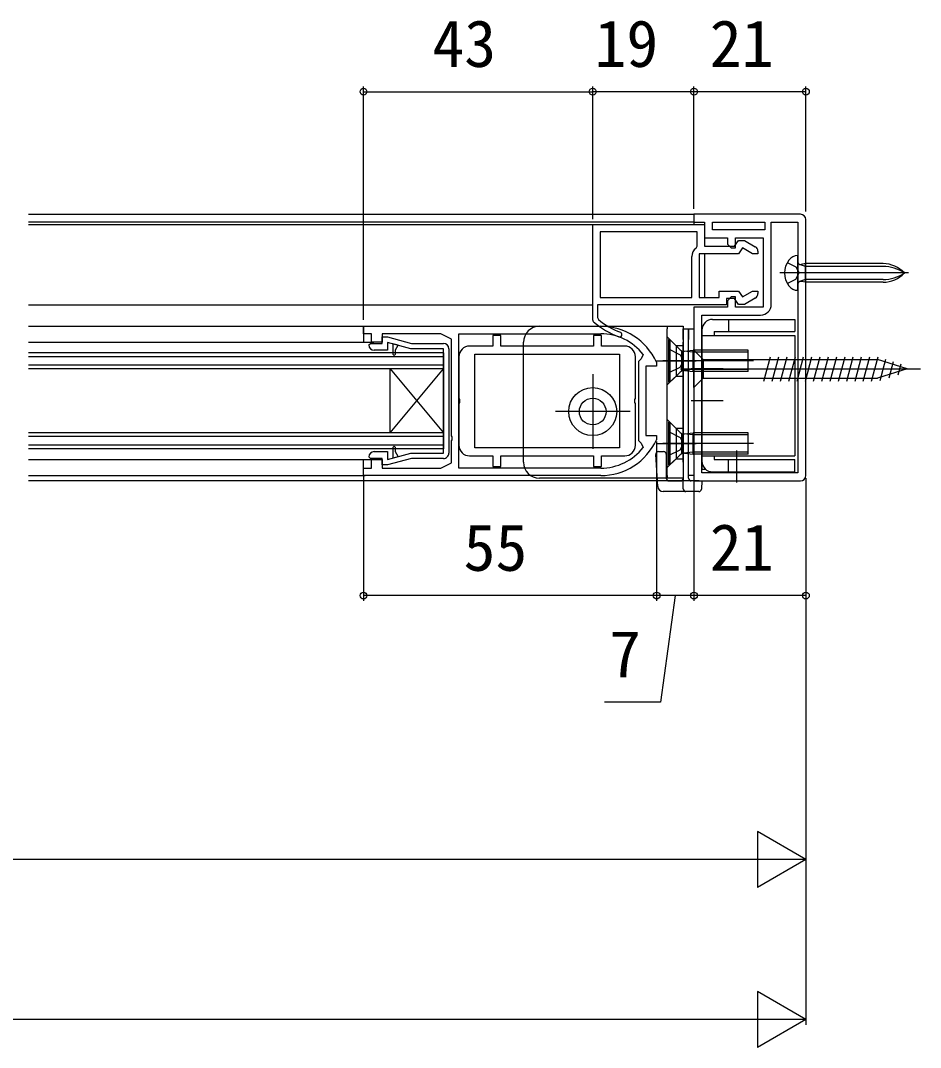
# Model space of a CAD drawing. Units: millimetres, scale not verified. Extents: x -525 to 525, y -782 to 777.
# Drawn here: x 67.3 to 236.2, y 356.2 to 548.8 of the extents above; entities that cross this region are included whole.
import ezdxf
from ezdxf.enums import TextEntityAlignment as Align

# ---------------------------------------------------------------- set-up
doc = ezdxf.new("R2010")
doc.units = ezdxf.units.MM
doc.header["$LTSCALE"] = 4
for name, color, linetype in [('0-2_YKK_11', 7, 'Continuous'), ('0-3_YKK_12', 2, 'Continuous'), ('0-4_YKK_13', 4, 'Continuous'), ('0-6_YKK_D', 6, 'Continuous')]:
    doc.layers.add(name, color=color, linetype=linetype)
doc.styles.add('ＭＳ ゴシック', font='')
doc.styles.get('ＭＳ ゴシック').set_extended_font_data('MS Gothic')

msp = doc.modelspace()

# ---------------------------------------------------------------- linework, layer by layer
at = {"layer": '0-2_YKK_11'}
for p, q in [((214.697, 463.5), (214.697, 511.5)), ((147.697, 487.3), (147.697, 467.7))]:
    msp.add_line(p, q, dxfattribs=at)
for points in [[(213.697, 512.5), (193.697, 512.5), (193.697, 511), (195.697, 511), (195.697, 508.1), (199.997, 508.1), (199.997, 506.9), (200.697, 506.2), (201.497, 506.2), (201.497, 508.1), (206.697, 508.1), (206.697, 495.1), (201.497, 495.1), (201.497, 497), (200.697, 497), (199.997, 496.3), (199.997, 495.1), (193.697, 495.1), (193.697, 462.5), (213.697, 462.5)], [(174.866, 492.348), (174.697, 492.723), (174.697, 510.6), (195.697, 510.6), (195.697, 506.5), (201.297, 506.5), (202.067, 507.6), (203.16, 507.6), (205.197, 506.424)], [(213.197, 511), (213.197, 464), (195.197, 464), (195.197, 493.6), (199.997, 493.6), (206.197, 493.6)], [(208.197, 495.6), (208.197, 511), (213.197, 511)], [(194.297, 509.2), (176.097, 509.2), (176.097, 496.9), (193.297, 496.9), (193.297, 504.6)], [(194.089, 506.143), (194.297, 506.549), (194.297, 509.2)], [(205.697, 505.558), (205.697, 505.1), (204.69, 505.1), (202.793, 506.195), (202.026, 505.1), (194.697, 505.1), (194.697, 496.9), (198.397, 496.9), (198.397, 498.1), (202.026, 498.1), (202.793, 497.005), (204.69, 498.1), (205.697, 498.1), (205.697, 497.642)], [(199.797, 495.5), (175.597, 495.5), (175.597, 493.138), (175.778, 492.753)], [(205.197, 496.776), (203.16, 495.6), (202.067, 495.6), (201.297, 496.7), (199.797, 496.7), (199.797, 495.5)], [(176.197, 463.496), (131.697, 463.496), (131.697, 464.896), (133.197, 464.896), (133.197, 466.496), (135.197, 466.496), (135.197, 464.896), (146.197, 464.896), (148.197, 465.896), (148.197, 470.038), (148.317, 470.221), (148.317, 470.771), (148.197, 470.954), (148.197, 489.096), (146.197, 490.096), (135.197, 490.096), (135.197, 488.496), (133.197, 488.496), (133.197, 490.096), (131.697, 490.096), (131.697, 491.496), (176.197, 491.496)], [(132.697, 488), (132.997, 488.3), (135.197, 488.3), (135.197, 489.5), (136.197, 489.5), (140.676, 488.3), (146.697, 488.3)], [(176.197, 464.896), (149.597, 464.896), (149.597, 490.096), (176.197, 490.096)], [(174.847, 487.796), (157.447, 487.796), (157.447, 489.796), (155.947, 489.796), (155.947, 487.796), (151.597, 487.796)], [(180.697, 487.796), (176.347, 487.796), (176.347, 489.796), (174.847, 489.796), (174.847, 487.796)], [(133.697, 468), (136.197, 468), (136.197, 466.535), (140.544, 467.7), (146.697, 467.7), (146.697, 487.3), (140.544, 487.3), (136.197, 488.465), (136.197, 487), (133.697, 487)], [(149.597, 485.796), (149.597, 477.954), (149.717, 477.771), (149.717, 477.221), (149.597, 477.038), (149.597, 469.196)], [(182.697, 469.196), (182.697, 477.038), (182.577, 477.221), (182.577, 477.771), (182.697, 477.954), (182.697, 485.796)], [(184.165, 486.203), (183.784, 485.396), (183.297, 484.896), (183.297, 470.096), (183.784, 469.596), (184.165, 468.789)], [(186.652, 484.787), (186.697, 484.579), (186.697, 483.996), (184.697, 483.996), (184.697, 470.996), (186.697, 470.996), (186.697, 470.413), (186.652, 470.205)], [(146.697, 466.7), (140.676, 466.7), (136.197, 465.5), (135.197, 465.5), (135.197, 466.7), (132.997, 466.7), (132.697, 467)], [(151.597, 467.196), (155.947, 467.196), (155.947, 465.196), (157.447, 465.196), (157.447, 467.196), (174.847, 467.196), (174.847, 465.196), (176.347, 465.196), (176.347, 467.196), (180.697, 467.196)]]:
    msp.add_lwpolyline(points, dxfattribs=at)
for points in [[(197.197, 511), (206.997, 511), (206.997, 509.6), (197.197, 509.6)], [(137.197, 488.197), (137.197, 486.25), (137.459, 486), (137.697, 486.25), (137.697, 487.063), (138.197, 487.929)], [(152.597, 486.296), (179.697, 486.296), (179.697, 468.696), (152.597, 468.696)], [(137.197, 468.75), (137.197, 466.803), (138.197, 467.071), (137.697, 467.937), (137.697, 468.75), (137.442, 469)]]:
    msp.add_lwpolyline(points, close=True, dxfattribs=at)
for centre, radius, start, end in [((213.697, 511.5), 1, 0.00001, 89.99999), ((195.197, 504.6), 1.9, 125.68531, 179.99999), ((204.697, 505.558), 1, 360, 60.00002), ((204.697, 497.642), 1, 299.99998, 0), ((206.197, 495.6), 2, 270.00001, 359.99999), ((184.787, 503.599), 15, 228.5951, 249.7334), ((184.787, 503.599), 14.1, 230.28516, 249.73341), ((176.197, 479.996), 11.5, 24.61997, 90.00001), ((176.197, 479.996), 10.1, 37.91894, 90), ((179.747, 489.95), 0.45, 249.73339, 69.73341), ((133.697, 488), 1, 179.99955, 269.99781), ((146.697, 487.3), 1, 0.00001, 89.99999), ((151.597, 485.796), 2, 90.00001, 179.99999), ((180.697, 485.796), 2, 0.00001, 89.99999), ((176.197, 474.996), 11.5, 269.99999, 335.38003), ((151.597, 469.196), 2, 180.00001, 269.99999), ((176.197, 474.996), 10.1, 269.99999, 322.08106), ((180.697, 469.196), 2, 270.00001, 359.99999), ((133.697, 467), 1, 90.00001, 179.99999), ((146.697, 467.7), 1, 270.00001, 0.00091), ((213.697, 463.5), 1, 270.00001, 359.99999)]:
    msp.add_arc(centre, radius, start, end, dxfattribs=at)
at = {"layer": '0-3_YKK_12'}
for p, q in [((68.839, 512.5), (193.697, 512.5)), ((193.697, 512.5), (193.697, 510.6)), ((68.839, 511.1), (193.697, 511.1)), ((68.839, 510.598), (175.145, 510.597)), ((195.697, 505.1), (195.696, 496.9)), ((68.839, 495.5), (174.697, 495.5)), ((68.839, 491.5), (131.997, 491.5)), ((131.697, 491.5), (131.697, 488.5)), ((68.839, 488.5), (133.635, 488.5)), ((146.697, 486.5), (68.839, 486.5)), ((146.697, 485.8), (68.839, 485.8)), ((146.697, 486.5), (146.697, 468.5)), ((146.697, 484.2), (68.839, 484.2)), ((146.697, 483.5), (68.839, 483.5)), ((136.697, 471.5), (146.697, 483.5)), ((146.697, 471.5), (68.839, 471.5)), ((146.697, 470.8), (68.839, 470.8)), ((146.697, 469.2), (68.839, 469.2)), ((146.697, 468.5), (68.839, 468.5)), ((68.839, 466.498), (133.697, 466.496)), ((131.697, 463.5), (131.697, 466.5)), ((68.839, 463.5), (131.997, 463.5)), ((193.697, 462.5), (68.839, 462.5))]:
    msp.add_line(p, q, dxfattribs=at)
msp.add_lwpolyline([(136.697, 471.5), (136.697, 483.5), (146.697, 471.5)], dxfattribs=at)
at = {"layer": '0-4_YKK_13'}
for p, q in [((214.597, 502.718), (213.526, 503.11)), ((214.597, 503.246), (213.793, 503.089)), ((229.172, 503.246), (214.597, 503.246)), ((214.597, 499.754), (214.597, 503.246)), ((229.172, 502.718), (214.597, 502.718)), ((233.976, 501.5), (209.823, 501.5)), ((213.197, 498.25), (213.197, 499.42)), ((214.597, 500.282), (213.526, 499.89)), ((214.597, 499.754), (213.793, 499.911)), ((229.172, 500.282), (214.597, 500.282)), ((229.172, 499.754), (214.597, 499.754)), ((164.697, 491.5), (189.197, 491.5)), ((188.697, 491.5), (188.697, 491)), ((200.197, 492.8), (200.197, 490.5)), ((188.697, 488.5), (188.697, 491)), ((190.347, 487.85), (188.697, 489.5)), ((195.197, 490.8), (195.197, 464.7)), ((195.197, 489.8), (212.597, 489.8)), ((197.497, 490.5), (197.497, 489.8)), ((197.497, 490.5), (212.597, 490.5)), ((212.597, 489.8), (212.597, 467.2)), ((161.697, 466), (161.697, 488.5)), ((188.697, 466), (188.697, 488.5)), ((191.104, 487.093), (189.197, 489)), ((189.197, 489), (189.197, 481)), ((190.347, 487.85), (190.347, 482.15)), ((191.697, 487.85), (190.347, 487.85)), ((191.697, 489), (191.697, 462.5)), ((191.697, 466), (191.697, 488.5)), ((192.697, 463), (192.697, 489)), ((188.897, 487.25), (191.133, 486.145)), ((191.133, 486.145), (191.742, 485)), ((191.447, 483.131), (191.447, 486.869)), ((193.547, 486.62), (191.711, 486.805)), ((191.929, 486.807), (193.547, 487)), ((203.897, 487), (193.547, 487)), ((193.547, 483), (193.547, 487)), ((203.897, 486.62), (193.547, 486.62)), ((203.897, 483), (203.897, 487)), ((206.836, 481.2), (208.068, 485.8)), ((208.389, 481.2), (209.621, 485.8)), ((209.942, 481.2), (211.174, 485.8)), ((211.495, 481.2), (212.727, 485.8)), ((213.048, 481.2), (214.28, 485.8)), ((214.6, 481.2), (215.833, 485.8)), ((216.153, 481.2), (217.386, 485.8)), ((217.706, 481.2), (218.939, 485.8)), ((219.259, 481.2), (220.492, 485.8)), ((220.812, 481.2), (222.045, 485.8)), ((222.365, 481.2), (223.598, 485.8)), ((223.918, 481.2), (225.15, 485.8)), ((225.471, 481.2), (226.703, 485.8)), ((227.024, 481.2), (228.256, 485.8)), ((228.609, 481.319), (229.686, 485.341)), ((186.597, 485), (194.097, 485)), ((204.853, 485), (187.832, 485)), ((188.897, 482.75), (191.133, 483.855)), ((191.133, 483.855), (191.742, 485)), ((191.197, 483.5), (236.197, 483.5)), ((199.197, 485), (193.197, 485)), ((199.197, 483.5), (193.197, 483.5)), ((195.447, 485.25), (228.147, 485.25)), ((233.697, 483.5), (228.147, 485.25)), ((233.697, 483.5), (228.147, 485.25)), ((233.697, 483.5), (228.147, 481.75)), ((230.305, 481.854), (231.118, 484.89)), ((232.001, 482.388), (232.55, 484.438)), ((174.697, 482.5), (174.697, 468.5)), ((188.697, 480.5), (190.347, 482.15)), ((191.104, 482.907), (189.197, 481)), ((190.347, 482.15), (191.697, 482.15)), ((193.547, 483.38), (191.711, 483.195)), ((191.929, 483.193), (193.547, 483)), ((203.897, 483.38), (193.547, 483.38)), ((203.897, 483), (193.547, 483)), ((193.697, 480), (195.447, 481.75)), ((195.447, 481.75), (228.147, 481.75)), ((188.897, 481), (189.197, 481)), ((199.197, 477.5), (193.197, 477.5)), ((181.697, 475.5), (167.697, 475.5)), ((190.347, 472.35), (188.697, 474)), ((191.104, 471.593), (189.197, 473.5)), ((189.197, 473.5), (189.197, 465.5)), ((190.347, 472.35), (190.347, 466.65)), ((191.697, 472.35), (190.347, 472.35)), ((188.897, 471.75), (191.133, 470.645)), ((191.133, 470.645), (191.742, 469.5)), ((191.447, 467.631), (191.447, 471.369)), ((193.547, 471.12), (191.711, 471.305)), ((191.929, 471.307), (193.547, 471.5)), ((203.897, 471.5), (193.547, 471.5)), ((193.547, 467.5), (193.547, 471.5)), ((203.897, 471.12), (193.547, 471.12)), ((203.897, 467.5), (203.897, 471.5)), ((186.597, 469.5), (194.097, 469.5)), ((204.853, 469.5), (187.832, 469.5)), ((188.897, 467.25), (191.133, 468.355)), ((191.133, 468.355), (191.742, 469.5)), ((199.197, 469.5), (193.197, 469.5)), ((201.697, 468.2), (201.697, 462.2)), ((186.898, 461.439), (186.53, 467.469)), ((187.029, 468), (187.997, 468)), ((188.497, 467.5), (188.497, 463)), ((188.697, 465), (190.347, 466.65)), ((191.104, 467.407), (189.197, 465.5)), ((190.347, 466.65), (191.697, 466.65)), ((193.547, 467.88), (191.711, 467.695)), ((191.929, 467.693), (193.547, 467.5)), ((203.897, 467.88), (193.547, 467.88)), ((203.897, 467.5), (193.547, 467.5)), ((195.197, 467.2), (212.597, 467.2)), ((200.197, 464.2), (200.197, 466.5)), ((188.697, 463.5), (188.697, 466)), ((188.897, 465.5), (189.197, 465.5)), ((191.697, 466), (191.697, 463)), ((195.197, 464.7), (195.874, 464.7)), ((189.197, 463), (164.697, 463)), ((188.697, 463.5), (188.697, 463)), ((188.997, 462.5), (191.197, 462.5)), ((191.697, 463), (189.197, 463)), ((191.697, 461), (191.697, 462.5)), ((194.696, 462.5), (193.197, 462.5)), ((194.696, 462.5), (195.197, 462.5)), ((195.197, 462.5), (195.104, 460.969)), ((192.197, 460.5), (187.897, 460.5)), ((194.605, 460.5), (192.197, 460.5))]:
    msp.add_line(p, q, dxfattribs=at)
for points in [[(213.197, 499.42), (213.197, 503.58), (213.197, 504.75)], [(211.205, 503.45), (212.834, 502.645), (213.443, 501.5)], [(211.205, 499.55), (212.834, 500.355), (213.443, 501.5)], [(189.197, 491.5), (191.697, 491.5), (191.697, 488.5)], [(197.197, 492.8), (212.597, 492.8), (212.597, 490.5)], [(191.697, 489), (191.697, 491), (192.697, 491), (192.697, 489)], [(189.197, 489), (188.897, 489), (188.897, 481)], [(193.697, 480), (193.697, 487), (195.447, 485.25), (195.447, 481.75)], [(189.197, 473.5), (188.897, 473.5), (188.897, 465.5)], [(197.197, 464.2), (212.597, 464.2), (212.597, 466.5)], [(197.497, 467.2), (197.497, 466.5), (212.597, 466.5)]]:
    msp.add_lwpolyline(points, dxfattribs=at)
msp.add_lwpolyline([(192.697, 491), (193.697, 491), (193.697, 463.5), (192.697, 463.5)], close=True, dxfattribs=at)
for radius in [4.5, 2.5]:
    msp.add_circle((174.697, 475.5), radius, dxfattribs=at)
for centre, radius, start, end in [((213.185, 502.65), 2.1, 89.66036, 142.75222), ((214.697, 501.5), 4, 142.75222, 217.24778), ((213.697, 503.58), 0.5, 180, 281.05172), ((229.172, 497.732), 5.513, 43.10467, 90), ((229.172, 495.454), 7.263, 56.3423, 90), ((229.172, 505.268), 5.513, 270, 316.89533), ((229.172, 507.546), 7.263, 270, 303.6577), ((213.185, 500.35), 2.1, 217.24889, 270.33651), ((213.697, 499.42), 0.5, 78.94828, 180), ((164.697, 488.5), 3, 90, 180), ((197.197, 490.8), 2, 90, 180), ((191.811, 487.8), 1, 225, 276.78897), ((191.811, 482.2), 1, 83.21103, 135), ((191.811, 472.3), 1, 225, 276.78897), ((187.029, 467.5), 0.5, 90, 183.5), ((187.997, 467.5), 0.5, 0, 90), ((191.811, 466.7), 1, 83.21103, 135), ((197.197, 466.2), 2, 180, 270), ((164.697, 466), 3, 180, 270), ((188.997, 463), 0.5, 180, 270), ((191.197, 463), 0.5, 270, 0), ((193.197, 463), 0.5, 180, 269.99968), ((187.897, 461.5), 1, 183.5, 270), ((192.197, 461), 0.5, 180, 270), ((194.605, 461), 0.5, 270, 356.5)]:
    msp.add_arc(centre, radius, start, end, dxfattribs=at)
at = {"layer": '0-6_YKK_D'}
for p, q in [((131.697, 492.709), (131.697, 536.5)), ((131.697, 535.5), (174.697, 535.5)), ((174.697, 511.6), (174.697, 536.5)), ((174.697, 511.6), (174.697, 536.5)), ((193.699, 535.5), (174.697, 535.5)), ((193.697, 513.5), (193.697, 536.5)), ((214.697, 535.5), (193.697, 535.5)), ((193.699, 513.538), (193.699, 536.5)), ((214.697, 513), (214.697, 536.5)), ((186.697, 469.917), (186.697, 440)), ((186.697, 469.917), (186.697, 440)), ((131.697, 463.3), (131.697, 440)), ((193.697, 462.5), (193.697, 440)), ((193.697, 462.5), (193.697, 440)), ((214.697, 463), (214.697, 390.5)), ((214.697, 463), (214.697, 360.499)), ((214.697, 462.495), (214.697, 440)), ((186.697, 441), (131.697, 441)), ((193.697, 441), (186.697, 441)), ((214.697, 441), (193.697, 441)), ((214.697, 391.5), (205.604, 396.75)), ((205.604, 396.75), (205.604, 386.25)), ((204.197, 391.5), (-74.803, 391.5)), ((214.697, 391.5), (196.511, 391.5)), ((214.697, 391.5), (205.604, 386.25)), ((214.697, 361.499), (205.604, 366.749)), ((205.604, 366.749), (205.604, 356.249)), ((204.197, 361.499), (-414.5, 361.499)), ((214.697, 361.499), (196.511, 361.499)), ((214.697, 361.499), (205.604, 356.249))]:
    msp.add_line(p, q, dxfattribs=at)
msp.add_lwpolyline([(190.197, 441), (187.391, 421), (176.914, 421)], dxfattribs=at)
for centre in [(131.697, 535.5), (174.697, 535.5), (174.697, 535.5), (193.697, 535.5), (193.699, 535.5), (214.697, 535.5), (131.697, 441), (186.697, 441), (186.697, 441), (193.697, 441), (193.697, 441), (214.697, 441)]:
    msp.add_circle(centre, 0.637, dxfattribs=at)

# ---------------------------------------------------------------- texts
at = {"layer": '0-6_YKK_D', "style": 'ＭＳ ゴシック'}
for s, p in [('43', (144.606, 537.5)), ('19', (175.027, 537.5)), ('21', (196.663, 537.5)), ('55', (150.47, 443)), ('21', (196.663, 443)), ('7', (177.755, 423))]:
    msp.add_text(s, height=8.798, dxfattribs=at).set_placement(p, align=Align.BOTTOM_LEFT)

doc.saveas('drawing.dxf')
